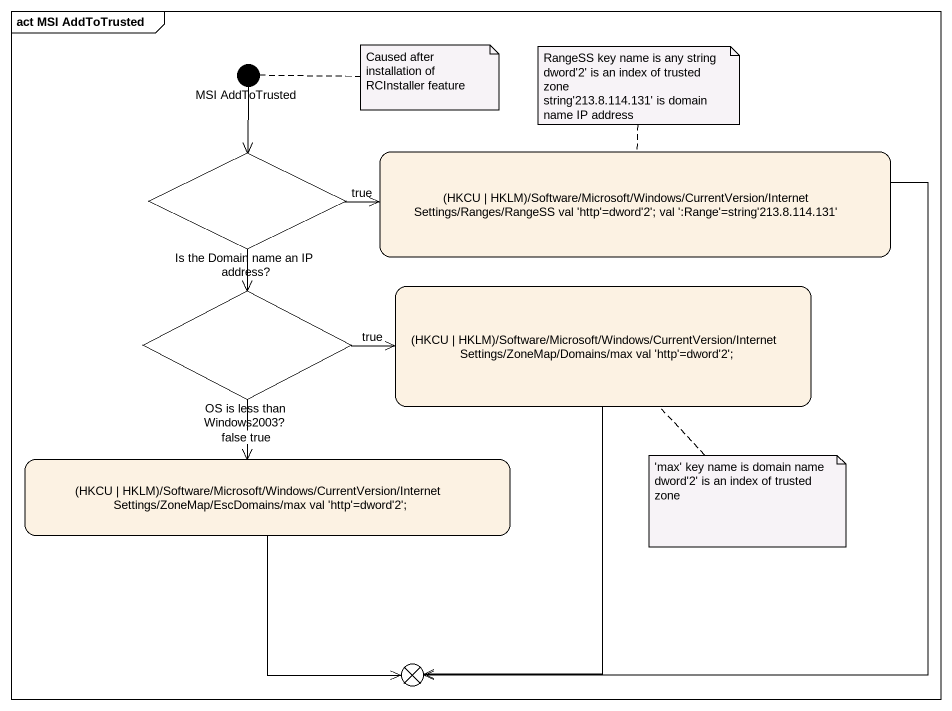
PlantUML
@startuml
mainframe act MSI AddToTrusted
hide empty description
state "MSI AddToTrusted" as MSI_AddToTrusted <<start>>
state "Is the Domain name an IP address?" as Is_the_Domain_name_an_IP <<choice>>
state "(HKCU | HKLM)/Software/Microsoft/Windows/CurrentVersion/Internet Settings/Ranges/RangeSS val 'http'=dword'2'; val ':Range'=string'213.8.114.131'" as HKCU_HKLM_Software
state "OS is less than Windows2003?" as OS_is_less_than_Windows2003 <<choice>>
state "(HKCU | HKLM)/Software/Microsoft/Windows/CurrentVersion/Internet Settings/ZoneMap/Domains/max val 'http'=dword'2';" as HKCU_HKLM_Software_2
state "(HKCU | HKLM)/Software/Microsoft/Windows/CurrentVersion/Internet Settings/ZoneMap/EscDomains/max val 'http'=dword'2';" as HKCU_HKLM_Software_3
state flowfinal1 <<end>>
MSI_AddToTrusted --> Is_the_Domain_name_an_IP
Is_the_Domain_name_an_IP -right-> HKCU_HKLM_Software : true
Is_the_Domain_name_an_IP --> OS_is_less_than_Windows2003
HKCU_HKLM_Software --> flowfinal1
OS_is_less_than_Windows2003 -right-> HKCU_HKLM_Software_2 : true
OS_is_less_than_Windows2003 --> HKCU_HKLM_Software_3 : false true
HKCU_HKLM_Software_2 --> flowfinal1
HKCU_HKLM_Software_3 --> flowfinal1
note right of MSI_AddToTrusted : Caused after installation of RCInstaller feature
note top of HKCU_HKLM_Software
  RangeSS key name is any string
  dword'2' is an index of trusted zone
  string'213.8.114.131' is domain name IP address
end note
note bottom of HKCU_HKLM_Software_2
  ~'max' key name is domain name
  dword'2' is an index of trusted zone
end note
@enduml
